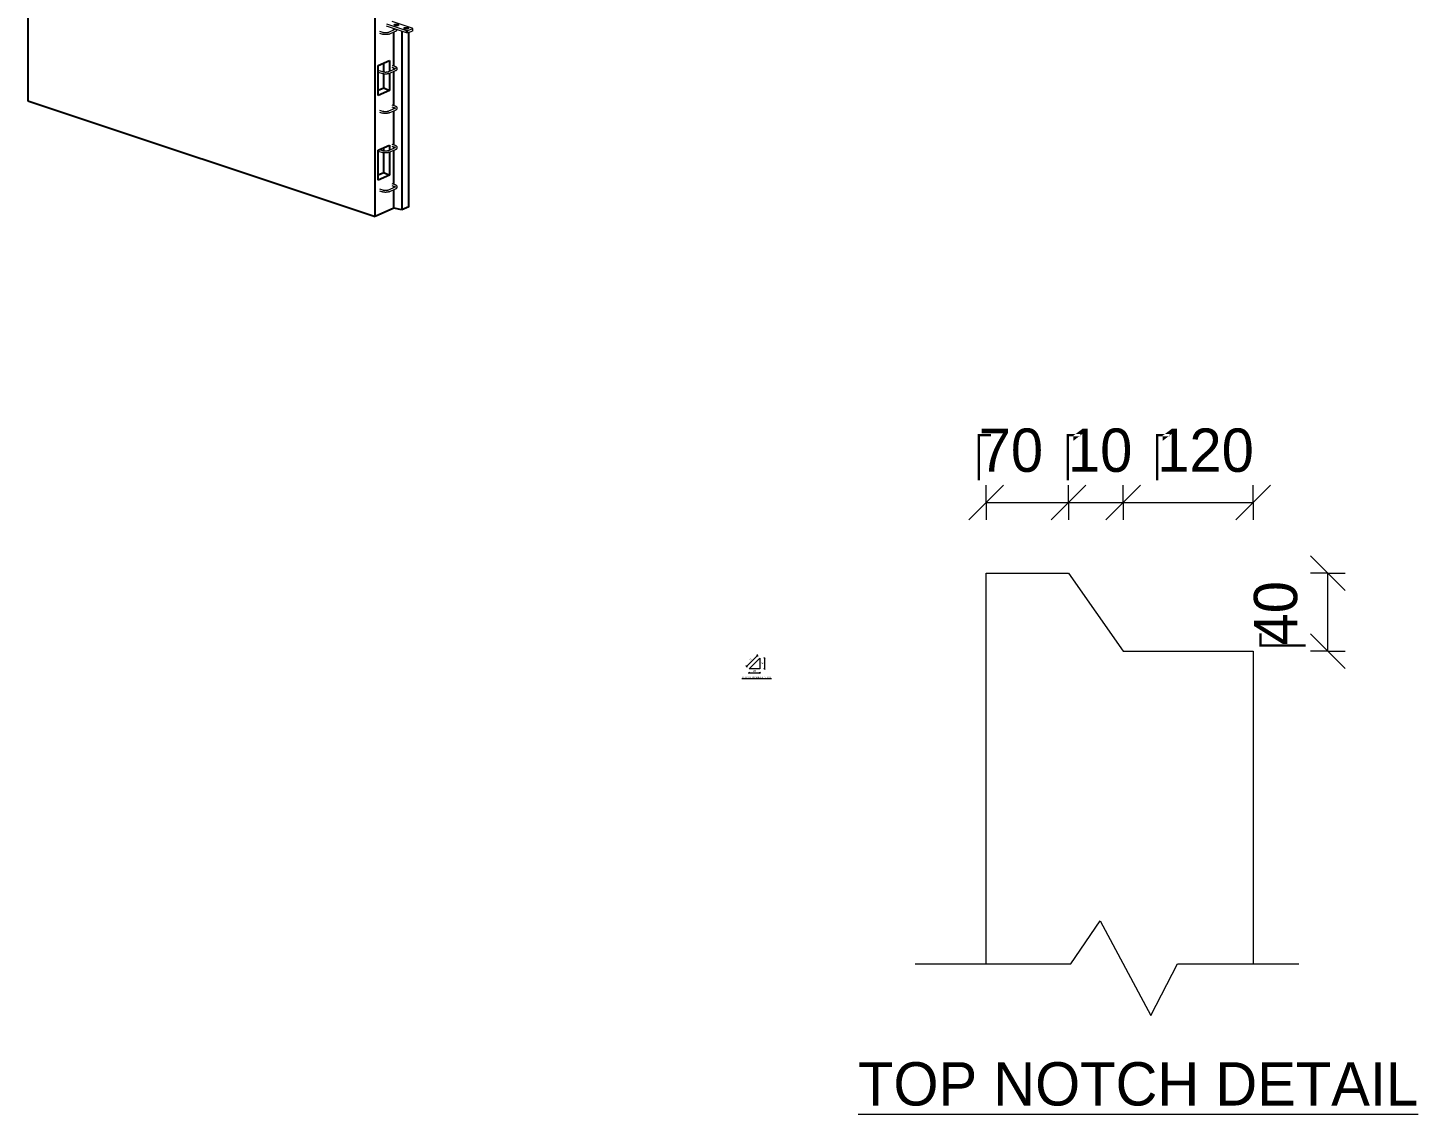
# Model space of a CAD drawing. Header units: millimetres. Extents: x -5423 to 14188, y 1067 to 21611.
# Drawn here: x 3057 to 9475, y 1067 to 6083 of the extents above; entities that cross this region are included whole.
import ezdxf

# ---------------------------------------------------------------- set-up
doc = ezdxf.new("R2010")
doc.units = ezdxf.units.MM
for name, color, linetype, lineweight in [('A-ANNO-DIMS', 211, 'Continuous', 9), ('A-ANNO-DIMS-3', 211, 'Continuous', 9), ('A-ANNO-DIMS-80', 211, 'Continuous', 9), ('A-DETL-THIN', 151, 'Continuous', 18), ('A-GENM', 13, 'Continuous', 18), ('A-WALL', 113, 'Continuous', 25), ('G-ANNO-TEXT', 231, 'Continuous', 9), ('S-RBAR', 171, 'Continuous', 18)]:
    doc.layers.add(name, color=color, linetype=linetype, lineweight=lineweight)
doc.styles.add('Arial_2', font='arial.ttf', dxfattribs={"height": 7.5})
doc.styles.add('Nirmala UI Semilight_2', font='NirmalaS.ttf', dxfattribs={"height": 7.5})
doc.styles.add('Nirmala UI Semilight_3', font='NirmalaS.ttf', dxfattribs={"height": 200})
doc.styles.add('Nirmala UI Semilight_4', font='NirmalaS.ttf', dxfattribs={"height": 200})
doc.dimstyles.new('Arrow_Filled_-_2_5_NI_UI_2', dxfattribs={"dimscale": 304.8, "dimtxt": 7.85523, "dimasz": 0.019685, "dimexe": 0.009843, "dimexo": 0.0625, "dimgap": 0.009843, "dimtad": 1, "dimdec": 4, "dimzin": 0, "dimdsep": 46, "dimtxsty": 'Nirmala UI Semilight_2', "dimblk1": 'OBLIQUE', "dimblk2": 'OBLIQUE', "dimsah": 1, "dimcen": 0.09, "dimazin": 0, "dimtfac": 1, "dimtdec": 4, "dimtix": 1, "dimtmove": 0, "dimatfit": 3, "dimfxl": 0.009843, "dimfxlon": 1, "dimtvp": 1, "dimtolj": 1, "dimtzin": 0, "dimarcsym": 2})
doc.dimstyles.new('Arrow_Filled_-_2_5_NI_UI_3', dxfattribs={"dimscale": 304.8, "dimtxt": 209.472789, "dimasz": 0.524934, "dimexe": 0.262467, "dimexo": 0.0625, "dimgap": 0.262467, "dimtad": 1, "dimdec": 4, "dimzin": 0, "dimdsep": 46, "dimtxsty": 'Nirmala UI Semilight_3', "dimblk1": 'OBLIQUE', "dimblk2": 'OBLIQUE', "dimsah": 1, "dimcen": 0.09, "dimazin": 0, "dimtfac": 1, "dimtdec": 4, "dimtix": 1, "dimtmove": 2, "dimatfit": 3, "dimfxl": 0.262467, "dimfxlon": 1, "dimtvp": 1, "dimtolj": 1, "dimtzin": 0, "dimarcsym": 2})
doc.dimstyles.new('Arrow_Filled_-_2_5_NI_UI_4', dxfattribs={"dimscale": 304.8, "dimtxt": 209.472789, "dimasz": 0.524934, "dimexe": 0.262467, "dimexo": 0.0625, "dimgap": 0.262467, "dimtad": 1, "dimdec": 4, "dimzin": 0, "dimdsep": 46, "dimtxsty": 'Nirmala UI Semilight_3', "dimblk1": 'OBLIQUE', "dimblk2": 'OBLIQUE', "dimsah": 1, "dimcen": 0.09, "dimazin": 0, "dimtfac": 1, "dimtdec": 4, "dimtix": 1, "dimtmove": 0, "dimatfit": 3, "dimfxl": 0.262467, "dimfxlon": 1, "dimtvp": 1, "dimtolj": 1, "dimtzin": 0, "dimarcsym": 2})

# ---------------------------------------------------------------- blocks, each defined once
blk = doc.blocks.new('Rebar Bar - Part 2227165887-431004-3D Ortho')
at = {"layer": 'S-RBAR'}
blk.add_polyline3d([(9634.4, 13339.6, 0), (9634.2, 13338.9, 0), (9634.1, 13338.2, 0), (9634.1, 13337.4, 0), (9634.1, 13336.7, 0), (9634.2, 13336, 0), (9634.4, 13335.3, 0)], dxfattribs=at)
blk = doc.blocks.new('Rebar Bar - Part 2227165887-V15-3D Ortho')
at = {"layer": 'S-RBAR'}
for points in [[(11331.3, 6075.7, 0), (11331.2, 6075.6, 0), (11331, 6075.5, 0), (11330.8, 6075.3, 0), (11330.6, 6075.2, 0), (11330.3, 6075, 0), (11330, 6074.8, 0), (11329.7, 6074.6, 0), (11329.3, 6074.4, 0), (11328.9, 6074.3, 0)], [(11331.5, 6075.3, 0), (11331.5, 6075.3, 0), (11331.4, 6075.4, 0), (11331.3, 6075.5, 0), (11331.2, 6075.6, 0), (11331, 6075.8, 0), (11330.8, 6075.9, 0)], [(11332.1, 6066.9, 0), (11332.7, 6067.2, 0), (11333.4, 6067.5, 0), (11333.9, 6067.8, 0), (11334.5, 6068.2, 0), (11335.1, 6068.5, 0), (11335.6, 6068.9, 0), (11336.1, 6069.3, 0), (11336.6, 6069.7, 0), (11337, 6070.1, 0), (11337.5, 6070.6, 0), (11337.9, 6071.1, 0), (11338.3, 6071.7, 0), (11338.6, 6072.2, 0), (11338.9, 6072.9, 0)]]:
    blk.add_polyline3d(points, dxfattribs=at)
blk = doc.blocks.new('Rebar Bar - Part 981547073-431004-3D Ortho')
at = {"layer": 'S-RBAR'}
for p, q in [((11328.9, 13535.7), (11298.6, 13522.5)), ((11301.8, 13515.2), (11332.1, 13528.4))]:
    blk.add_line(p, q, dxfattribs=at)
blk = doc.blocks.new('Rebar Bar - Part 2227165887-V6-3D Ortho')
at = {"layer": 'S-RBAR'}
for points in [[(11301.8, 13515.2, 0), (11301.2, 13514.9, 0), (11300.5, 13514.7, 0), (11299.8, 13514.4, 0), (11299.1, 13514.2, 0), (11298.4, 13514, 0), (11297.7, 13513.8, 0), (11297, 13513.6, 0), (11296.2, 13513.4, 0), (11295.4, 13513.2, 0), (11294.6, 13513.1, 0), (11293.8, 13513, 0), (11293, 13512.8, 0), (11292.2, 13512.7, 0), (11291.4, 13512.6, 0), (11290.6, 13512.5, 0), (11289.7, 13512.4, 0), (11288.9, 13512.4, 0), (11288, 13512.3, 0), (11287.2, 13512.3, 0), (11286.3, 13512.3, 0), (11285.4, 13512.3, 0), (11284.6, 13512.3, 0), (11283.7, 13512.3, 0), (11282.9, 13512.3, 0), (11282, 13512.4, 0), (11281.2, 13512.4, 0), (11280.3, 13512.5, 0), (11279.5, 13512.6, 0), (11278.6, 13512.6, 0), (11277.8, 13512.8, 0), (11277, 13512.9, 0), (11276.2, 13513, 0), (11275.4, 13513.2, 0), (11274.6, 13513.3, 0), (11273.9, 13513.5, 0), (11273.1, 13513.7, 0), (11272.4, 13513.9, 0), (11271.6, 13514.1, 0), (11270.9, 13514.3, 0), (11270.8, 13514.3, 0)], [(11298.6, 13522.5, 0), (11298.2, 13522.3, 0), (11297.7, 13522.2, 0), (11297.3, 13522, 0), (11296.7, 13521.8, 0), (11296.2, 13521.7, 0), (11295.6, 13521.5, 0), (11295.1, 13521.4, 0), (11294.5, 13521.2, 0), (11293.8, 13521.1, 0), (11293.2, 13521, 0), (11292.5, 13520.8, 0), (11291.9, 13520.7, 0), (11291.2, 13520.6, 0), (11290.5, 13520.6, 0), (11289.8, 13520.5, 0), (11289.1, 13520.4, 0), (11288.3, 13520.4, 0), (11287.6, 13520.3, 0), (11286.9, 13520.3, 0), (11286.1, 13520.3, 0), (11285.4, 13520.3, 0), (11284.7, 13520.3, 0), (11283.9, 13520.3, 0), (11283.2, 13520.3, 0), (11282.5, 13520.3, 0), (11281.7, 13520.4, 0), (11281, 13520.4, 0), (11280.3, 13520.5, 0), (11279.6, 13520.6, 0), (11278.9, 13520.7, 0), (11278.2, 13520.8, 0), (11277.6, 13520.9, 0), (11276.9, 13521, 0), (11276.3, 13521.1, 0), (11275.7, 13521.3, 0), (11275.1, 13521.4, 0), (11274.5, 13521.6, 0), (11273.9, 13521.7, 0), (11273.4, 13521.9, 0), (11273.3, 13521.9, 0)]]:
    blk.add_polyline3d(points, dxfattribs=at)
blk = doc.blocks.new('Rebar Bar - Part 3131074535-V7-3D Ortho')
at = {"layer": 'S-RBAR'}
for p, q in [((11257, 13518.9), (11270.8, 13514.3)), ((11273.3, 13521.9), (11259.6, 13526.5))]:
    blk.add_line(p, q, dxfattribs=at)
blk = doc.blocks.new('Rebar Bar - Part 3166313199-431004-3D Ortho')
at = {"layer": 'S-RBAR'}
for p, q in [((11313.7, 13543.5), (11327.4, 13539)), ((11329.9, 13546.6), (11316.2, 13551.1))]:
    blk.add_line(p, q, dxfattribs=at)
blk = doc.blocks.new('Rebar Bar - Part 2227165887-V5-3D Ortho')
at = {"layer": 'S-RBAR'}
for points in [[(11332.1, 13528.4, 0), (11332.7, 13528.6, 0), (11333.4, 13528.9, 0), (11333.9, 13529.3, 0), (11334.5, 13529.6, 0), (11335.1, 13529.9, 0), (11335.6, 13530.3, 0), (11336.1, 13530.7, 0), (11336.6, 13531.1, 0), (11337, 13531.6, 0), (11337.5, 13532, 0), (11337.9, 13532.5, 0), (11338.3, 13533.1, 0), (11338.6, 13533.7, 0), (11338.9, 13534.3, 0), (11339.1, 13534.9, 0), (11339.3, 13535.6, 0), (11339.4, 13536.3, 0), (11339.5, 13537.1, 0), (11339.4, 13537.8, 0), (11339.3, 13538.5, 0), (11339.1, 13539.2, 0), (11338.9, 13539.8, 0), (11338.6, 13540.4, 0), (11338.3, 13541, 0), (11337.9, 13541.6, 0), (11337.5, 13542.1, 0), (11337, 13542.5, 0), (11336.6, 13543, 0), (11336.1, 13543.4, 0), (11335.6, 13543.8, 0), (11335, 13544.2, 0), (11334.5, 13544.5, 0), (11333.9, 13544.8, 0), (11333.3, 13545.2, 0), (11332.7, 13545.4, 0), (11332.1, 13545.7, 0), (11331.4, 13546, 0), (11330.8, 13546.3, 0), (11330.1, 13546.5, 0), (11329.9, 13546.6, 0)], [(11331.5, 13536.7, 0), (11331.5, 13536.7, 0), (11331.4, 13536.8, 0), (11331.3, 13536.9, 0), (11331.2, 13537, 0), (11331, 13537.2, 0), (11330.8, 13537.3, 0), (11330.6, 13537.5, 0), (11330.3, 13537.7, 0), (11330, 13537.9, 0), (11329.7, 13538, 0), (11329.3, 13538.2, 0), (11328.9, 13538.4, 0), (11328.4, 13538.6, 0), (11328, 13538.8, 0), (11327.5, 13538.9, 0), (11327.4, 13539, 0)], [(11331.5, 13537.4, 0), (11331.5, 13537.4, 0), (11331.5, 13537.3, 0), (11331.4, 13537.3, 0), (11331.3, 13537.2, 0), (11331.2, 13537, 0), (11331, 13536.9, 0), (11330.8, 13536.7, 0), (11330.6, 13536.6, 0), (11330.3, 13536.4, 0), (11330, 13536.2, 0), (11329.7, 13536, 0), (11329.3, 13535.9, 0), (11328.9, 13535.7, 0)]]:
    blk.add_polyline3d(points, dxfattribs=at)
blk = doc.blocks.new('Rebar Bar - Part 3131074535-V12-3D Ortho')
at = {"layer": 'S-RBAR'}
for p, q in [((11273.3, 11338.1), (11250.8, 11345.6)), ((11250.8, 11337.2), (11270.8, 11330.5))]:
    blk.add_line(p, q, dxfattribs=at)
blk = doc.blocks.new('Rebar Bar - Part 3131074535-V16-3D Ortho')
at = {"layer": 'S-RBAR'}
for p, q in [((11273.3, 5514.6), (11255.6, 5520.5)), ((11250.8, 5513.6), (11270.8, 5507))]:
    blk.add_line(p, q, dxfattribs=at)
blk = doc.blocks.new('RR spread anchor face based - RR-SA-4_0-180-1726831-3D Ortho')
at = {"layer": 'A-GENM'}
for p, q in [((11290.3, 6100.5), (11382.2, 6069.9)), ((11408.5, 6081.4), (11316.6, 6112)), ((11339.5, 6098.8), (11342.5, 6097.8)), ((11382.2, 6058.8), (11290.3, 6089.4)), ((11330.6, 6092.6), (11327.6, 6093.6)), ((11376.4, 6077.4), (11373.4, 6078.4)), ((11382.2, 6069.9), (11387.6, 6069.4)), ((11382.2, 6058.8), (11382.2, 6069.9)), ((11387.6, 6058.3), (11382.2, 6058.8)), ((11385.2, 6083.6), (11388.2, 6082.6)), ((11387.6, 6069.4), (11410.6, 6079.4)), ((11387.6, 6058.3), (11387.6, 6069.4)), ((11410.6, 6068.3), (11387.6, 6058.3)), ((11410.6, 6079.4), (11408.5, 6081.4)), ((11410.6, 6068.3), (11410.6, 6079.4))]:
    blk.add_line(p, q, dxfattribs=at)
for points in [[(11324.5, 6096.2, 0), (11324.7, 6096.9, 0), (11325.5, 6097.7, 0), (11326.8, 6098.5, 0), (11328.5, 6099.1, 0), (11330.6, 6099.5, 0), (11332.9, 6099.6, 0), (11335.3, 6099.6, 0), (11337.5, 6099.3, 0), (11339.5, 6098.8, 0)], [(11342.5, 6097.8, 0), (11344, 6097.1, 0), (11345.1, 6096.3, 0), (11345.5, 6095.5, 0), (11345.4, 6094.6, 0), (11344.6, 6093.7, 0), (11343.3, 6093, 0), (11341.6, 6092.4, 0), (11339.4, 6092, 0), (11337.1, 6091.8, 0), (11334.8, 6091.9, 0), (11332.6, 6092.2, 0), (11330.6, 6092.6, 0)], [(11327.6, 6093.6, 0), (11326.1, 6094.3, 0), (11325, 6095.1, 0), (11324.6, 6096, 0)], [(11370.3, 6081, 0), (11370.5, 6081.7, 0), (11371.2, 6082.5, 0), (11372.5, 6083.3, 0), (11374.3, 6083.8, 0), (11376.4, 6084.2, 0), (11378.7, 6084.4, 0), (11381, 6084.4, 0), (11383.3, 6084.1, 0), (11385.2, 6083.6, 0)], [(11373.4, 6078.4, 0), (11371.8, 6079.1, 0), (11370.8, 6079.9, 0), (11370.3, 6080.8, 0)], [(11388.2, 6082.6, 0), (11389.8, 6081.9, 0), (11390.8, 6081.1, 0), (11391.3, 6080.2, 0), (11391.1, 6079.3, 0), (11390.4, 6078.5, 0), (11389.1, 6077.7, 0), (11387.3, 6077.2, 0), (11385.2, 6076.8, 0), (11382.9, 6076.6, 0), (11380.6, 6076.6, 0), (11378.3, 6076.9, 0), (11376.4, 6077.4, 0)]]:
    blk.add_polyline3d(points, dxfattribs=at)
blk = doc.blocks.new('DIMBLOCK40-CHAMFER DETAIL')
at = {"layer": 'A-ANNO-DIMS-3'}
for p, q in [((6386.3, 3104.9), (6383.3, 3101.9)), ((6386.3, 3104.9), (6389.3, 3107.9)), ((6386.3, 3104.9), (6386.3, 3107.9)), ((6386.3, 3104.9), (6436.3, 3104.9)), ((6386.3, 3104.9), (6386.3, 3101.9)), ((6436.3, 3104.9), (6433.3, 3101.9)), ((6436.3, 3104.9), (6439.3, 3107.9)), ((6436.3, 3104.9), (6436.3, 3107.9)), ((6436.3, 3104.9), (6436.3, 3101.9))]:
    blk.add_line(p, q, dxfattribs=at)
at = {"layer": 'A-ANNO-DIMS-3', "color": 0, "insert": (6406.4, 3117.7), "char_height": 7.5, "width": 11.654, "attachment_point": 1, "line_spacing_factor": 1.142579, "style": 'Nirmala UI Semilight_2'}
blk.add_mtext('\u202a10', dxfattribs=at)
blk = doc.blocks.new('_Oblique')
at = {"color": 0, "linetype": 'ByBlock', "lineweight": -2}
blk.add_line((-0.5, -0.5), (0.5, 0.5), dxfattribs=at)
blk = doc.blocks.new('DIMBLOCK41-CHAMFER DETAIL')
at = {"layer": 'A-ANNO-DIMS-3'}
for p, q in [((6457.3, 3172.8), (6454.3, 3175.8)), ((6457.3, 3172.8), (6454.3, 3172.8)), ((6457.3, 3172.8), (6457.3, 3122.8)), ((6457.3, 3172.8), (6460.3, 3169.8)), ((6457.3, 3172.8), (6460.3, 3172.8)), ((6457.3, 3122.8), (6454.3, 3125.8)), ((6457.3, 3122.8), (6454.3, 3122.8)), ((6457.3, 3122.8), (6460.3, 3119.8)), ((6457.3, 3122.8), (6460.3, 3122.8))]:
    blk.add_line(p, q, dxfattribs=at)
at = {"layer": 'A-ANNO-DIMS-3', "color": 0, "insert": (6444.5, 3142.9), "char_height": 7.5, "width": 11.654, "attachment_point": 1, "rotation": 90, "line_spacing_factor": 1.142579, "style": 'Nirmala UI Semilight_2'}
blk.add_mtext('\u202a10', dxfattribs=at)
blk = doc.blocks.new('DIMBLOCK42-CHAMFER DETAIL')
at = {"layer": 'A-ANNO-DIMS-3'}
for p, q in [((6374.4, 3134.7), (6424.4, 3184.7)), ((6424.4, 3184.7), (6422.3, 3186.8)), ((6424.4, 3184.7), (6424.4, 3188.9)), ((6424.4, 3184.7), (6424.4, 3180.4)), ((6424.4, 3184.7), (6426.5, 3182.5)), ((6374.4, 3134.7), (6372.3, 3136.8)), ((6374.4, 3134.7), (6374.4, 3138.9)), ((6374.4, 3134.7), (6374.4, 3130.4)), ((6374.4, 3134.7), (6376.5, 3132.5))]:
    blk.add_line(p, q, dxfattribs=at)
at = {"layer": 'A-ANNO-DIMS-3', "color": 0, "insert": (6386.9, 3165.2), "char_height": 7.5, "width": 11.826, "attachment_point": 1, "rotation": 45, "line_spacing_factor": 1.142579, "style": 'Nirmala UI Semilight_2'}
blk.add_mtext('\u202a14', dxfattribs=at)
blk = doc.blocks.new('DIMBLOCK43-TOP NOTCH DETAIL')
at = {"layer": 'A-ANNO-DIMS-80'}
for p, q in [((7481, 3891.8), (7561, 3971.8)), ((7481, 3891.8), (7481, 3971.8)), ((7861, 3891.8), (7941, 3971.8)), ((7861, 3891.8), (7861, 3971.8)), ((7481, 3891.8), (7401, 3811.8)), ((7481, 3891.8), (7861, 3891.8)), ((7481, 3891.8), (7481, 3811.8)), ((7861, 3891.8), (7781, 3811.8)), ((7861, 3891.8), (7861, 3811.8))]:
    blk.add_line(p, q, dxfattribs=at)
at = {"layer": 'A-ANNO-DIMS-80', "color": 0, "insert": (7445.8, 4232.7), "char_height": 200, "width": 356.485, "attachment_point": 1, "line_spacing_factor": 1.142579, "style": 'Nirmala UI Semilight_3'}
blk.add_mtext('\u202a70', dxfattribs=at)
blk = doc.blocks.new('DIMBLOCK44-TOP NOTCH DETAIL')
at = {"layer": 'A-ANNO-DIMS-80'}
for p, q in [((7861, 3891.8), (7941, 3971.8)), ((7861, 3891.8), (7861, 3971.8)), ((8113.4, 3891.8), (8193.4, 3971.8)), ((8113.4, 3891.8), (8113.4, 3971.8)), ((7861, 3891.8), (7781, 3811.8)), ((7861, 3891.8), (8113.4, 3891.8)), ((7861, 3891.8), (7861, 3811.8)), ((8113.4, 3891.8), (8033.4, 3811.8)), ((8113.4, 3891.8), (8113.4, 3811.8))]:
    blk.add_line(p, q, dxfattribs=at)
at = {"layer": 'A-ANNO-DIMS-80', "color": 0, "insert": (7857.7, 4232.7), "char_height": 200, "width": 310.781, "attachment_point": 1, "line_spacing_factor": 1.142579, "style": 'Nirmala UI Semilight_3'}
blk.add_mtext('\u202a10', dxfattribs=at)
blk = doc.blocks.new('DIMBLOCK45-TOP NOTCH DETAIL')
at = {"layer": 'A-ANNO-DIMS-80'}
for p, q in [((8113.4, 3891.8), (8193.4, 3971.8)), ((8113.4, 3891.8), (8113.4, 3971.8)), ((8713.4, 3891.8), (8793.4, 3971.8)), ((8713.4, 3891.8), (8713.4, 3971.8)), ((8113.4, 3891.8), (8033.4, 3811.8)), ((8113.4, 3891.8), (8713.4, 3891.8)), ((8113.4, 3891.8), (8113.4, 3811.8)), ((8713.4, 3891.8), (8633.4, 3811.8)), ((8713.4, 3891.8), (8713.4, 3811.8))]:
    blk.add_line(p, q, dxfattribs=at)
at = {"layer": 'A-ANNO-DIMS-80', "color": 0, "insert": (8269.9, 4232.7), "char_height": 200, "width": 493.594, "attachment_point": 1, "line_spacing_factor": 1.142579, "style": 'Nirmala UI Semilight_3'}
blk.add_mtext('\u202a120', dxfattribs=at)
blk = doc.blocks.new('DIMBLOCK46-TOP NOTCH DETAIL')
at = {"layer": 'A-ANNO-DIMS-80'}
for p, q in [((9057, 3565.5), (8977, 3645.5)), ((9057, 3565.5), (8977, 3565.5)), ((9057, 3205), (9057, 3565.5)), ((9057, 3565.5), (9137, 3485.5)), ((9057, 3565.5), (9137, 3565.5)), ((9057, 3205), (8977, 3285)), ((9057, 3205), (8977, 3205)), ((9057, 3205), (9137, 3125)), ((9057, 3205), (9137, 3205))]:
    blk.add_line(p, q, dxfattribs=at)
at = {"layer": 'A-ANNO-DIMS-80', "color": 0, "insert": (8716.1, 3231), "char_height": 200, "width": 370.196, "attachment_point": 1, "rotation": 90, "line_spacing_factor": 1.142579, "style": 'Nirmala UI Semilight_3'}
blk.add_mtext('\u202a40', dxfattribs=at)

msp = doc.modelspace()

# ---------------------------------------------------------------- linework, layer by layer
at = {"layer": 'A-DETL-THIN', "lineweight": 9}
for p, q in [((7481.01943, 1760.77489), (7481.01943, 3565.45823)), ((7481.01943, 3565.45823), (7861.01943, 3565.45823)), ((7861.01943, 3565.45823), (8113.39307, 3205.03133)), ((8113.39307, 3205.03133), (8713.39307, 3205.03133)), ((8713.39307, 3205.03133), (8713.39307, 1760.77489)), ((7871.99922, 1760.77489), (8006.20552, 1959.7439)), ((8006.20552, 1959.7439), (8240.40531, 1523.30928)), ((7151.99922, 1760.77489), (7871.99922, 1760.77489)), ((8240.40531, 1523.30928), (8364.03402, 1760.77489)), ((8364.03402, 1760.77489), (8924.03402, 1760.77489))]:
    msp.add_line(p, q, dxfattribs=at)
at = {"layer": 'A-DETL-THIN'}
for p, q in [((6436.28827, 3172.79249), (6386.28827, 3122.79249)), ((6436.28827, 3172.79249), (6436.28827, 3122.79249)), ((6436.28827, 3122.79249), (6386.28827, 3122.79249))]:
    msp.add_line(p, q, dxfattribs=at)
at = {"layer": 'A-WALL'}
for p, q in [((3057.10601, 13489.20543), (3057.10601, 5745.58236)), ((4660.12831, 5212.06933), (4660.12831, 13008.40011)), ((4745.73154, 6071.73442), (4745.73154, 6078.46368)), ((4745.73154, 5905.38248), (4745.73154, 6063.16276)), ((4782.42011, 6066.2531), (4782.42011, 5242.12836)), ((4815.34273, 5256.44121), (4815.34273, 6060.57746)), ((4673.29804, 5909.10514), (4725.97695, 5932.00689)), ((4673.29804, 5770.38065), (4673.29804, 5909.10514)), ((4700.57727, 5877.65755), (4700.57727, 5920.96458)), ((4725.97695, 5932.00689), (4725.97695, 5881.22744)), ((4700.57727, 5805.92987), (4700.57727, 5869.34209)), ((4725.97695, 5872.47928), (4725.97695, 5793.2824)), ((4745.73154, 5889.74844), (4745.73154, 5896.9556)), ((4745.73154, 5723.3965), (4745.73154, 5881.17678)), ((4673.29804, 5794.07044), (4700.57727, 5805.92987)), ((4725.97695, 5793.2824), (4673.29804, 5770.38065)), ((4700.57727, 5805.92987), (4725.97695, 5793.2824)), ((3057.10601, 5745.58236), (4660.12831, 5212.06933)), ((4745.73154, 5707.76246), (4745.73154, 5714.96962)), ((4745.73154, 5541.41052), (4745.73154, 5699.1908)), ((4673.29804, 5518.36449), (4725.97695, 5541.26624)), ((4700.57727, 5513.68559), (4700.57727, 5530.22393)), ((4725.97695, 5541.26624), (4725.97695, 5517.22537)), ((4745.73154, 5525.77648), (4745.73154, 5532.98364)), ((4673.29804, 5379.64), (4673.29804, 5518.36449)), ((4700.57727, 5415.18922), (4700.57727, 5505.37013)), ((4725.97695, 5508.50732), (4725.97695, 5402.54175)), ((4745.73154, 5359.42454), (4745.73154, 5517.20482)), ((4673.29804, 5403.32979), (4700.57727, 5415.18922)), ((4725.97695, 5402.54175), (4673.29804, 5379.64)), ((4700.57727, 5415.18922), (4725.97695, 5402.54175)), ((4745.73154, 5343.7905), (4745.73154, 5350.99766)), ((4745.73154, 5249.29369), (4745.73154, 5335.21884)), ((4745.73154, 5249.28466), (4660.12831, 5212.06933)), ((4782.42011, 5242.12836), (4745.73154, 5249.28466)), ((4815.34273, 5256.44121), (4782.42011, 5242.12836))]:
    msp.add_line(p, q, dxfattribs=at)

# ---------------------------------------------------------------- block references
at = {"layer": 'A-GENM'}
msp.add_blockref('RR spread anchor face based - RR-SA-4_0-180-1726831-3D Ortho', (-6577.45589, 0), dxfattribs=at)
at = {"layer": 'S-RBAR'}
for name, p in [('Rebar Bar - Part 2227165887-431004-3D Ortho', (-6577.45589, -7279.43923)), ('Rebar Bar - Part 3131074535-V7-3D Ortho', (-6577.45589, -7461.42521)), ('Rebar Bar - Part 2227165887-V6-3D Ortho', (-6577.45589, -7461.42521)), ('Rebar Bar - Part 981547073-431004-3D Ortho', (-6577.45589, -7461.42521)), ('Rebar Bar - Part 2227165887-V15-3D Ortho', (-6577.45589, 0)), ('Rebar Bar - Part 3166313199-431004-3D Ortho', (-6577.45589, -7643.4112)), ('Rebar Bar - Part 2227165887-431004-3D Ortho', (-6577.45589, -7461.42521)), ('Rebar Bar - Part 3131074535-V12-3D Ortho', (-6577.45589, -5459.57943)), ('Rebar Bar - Part 2227165887-V6-3D Ortho', (-6577.45589, -7643.4112)), ('Rebar Bar - Part 981547073-431004-3D Ortho', (-6577.45589, -7643.4112)), ('Rebar Bar - Part 2227165887-V5-3D Ortho', (-6577.45589, -7643.4112)), ('Rebar Bar - Part 3166313199-431004-3D Ortho', (-6577.45589, -7825.39718)), ('Rebar Bar - Part 2227165887-V5-3D Ortho', (-6577.45589, -7825.39718)), ('Rebar Bar - Part 3131074535-V7-3D Ortho', (-6577.45589, -7825.39718)), ('Rebar Bar - Part 2227165887-V6-3D Ortho', (-6577.45589, -7825.39718)), ('Rebar Bar - Part 981547073-431004-3D Ortho', (-6577.45589, -7825.39718)), ('Rebar Bar - Part 3131074535-V16-3D Ortho', (-6577.45589, 0)), ('Rebar Bar - Part 981547073-431004-3D Ortho', (-6577.45589, -8007.38316)), ('Rebar Bar - Part 3166313199-431004-3D Ortho', (-6577.45589, -8007.38316)), ('Rebar Bar - Part 2227165887-V5-3D Ortho', (-6577.45589, -8007.38316)), ('Rebar Bar - Part 2227165887-V6-3D Ortho', (-6577.45589, -8007.38316)), ('Rebar Bar - Part 3131074535-V7-3D Ortho', (-6577.45589, -8189.36914)), ('Rebar Bar - Part 2227165887-V6-3D Ortho', (-6577.45589, -8189.36914)), ('Rebar Bar - Part 981547073-431004-3D Ortho', (-6577.45589, -8189.36914)), ('Rebar Bar - Part 3166313199-431004-3D Ortho', (-6577.45589, -8189.36914)), ('Rebar Bar - Part 2227165887-V5-3D Ortho', (-6577.45589, -8189.36914))]:
    msp.add_blockref(name, p, dxfattribs=at)

# ---------------------------------------------------------------- texts
at = {"layer": 'G-ANNO-TEXT', "color": 7, "attachment_point": 1}
for s, insert, char_height, width, style in [('\\LTYPICAL CHAMFER DETAIL', (6352.21005, 3087.48198), 7.5, 166.9113375, 'Arial_2'), ('\\LTOP NOTCH DETAIL', (6889.12067, 1307.16895), 200, 2975.864, 'Nirmala UI Semilight_4')]:
    msp.add_mtext(s, dxfattribs=dict(at, insert=insert, char_height=char_height, width=width, style=style))

# ---------------------------------------------------------------- dimensions: what is measured, and where the dimension line sits
at = {"layer": 'A-ANNO-DIMS'}
for base, p1, p2, text, override, picture, middle in [((7861.01943, 3891.80151), (7481.01943, 3811.80151), (7861.01943, 3811.80151), '\u202a70', {"dimpost": '<>', "dimfxl": 380}, 'DIMBLOCK43-TOP NOTCH DETAIL', (7624.07523, 4099.40571)), ((8713.39307, 3891.80151), (8113.39307, 3811.80151), (8713.39307, 3811.80151), '\u202a120', {"dimpost": '<>', "dimfxl": 600}, 'DIMBLOCK45-TOP NOTCH DETAIL', (8516.74153, 4099.40571))]:
    dim = msp.add_linear_dim(base=base, p1=p1, p2=p2, text=text, dimstyle='Arrow_Filled_-_2_5_NI_UI_3', override=override, dxfattribs=at)
    dim.commit()
    dim.dimension.update_dxf_attribs({"geometry": picture, "text_midpoint": middle, "dimtype": 160})
for base, p1, p2, dimstyle, override, picture, middle in [((8113.39307, 3891.80151), (7861.01943, 3811.80151), (8113.39307, 3811.80151), 'Arrow_Filled_-_2_5_NI_UI_4', {"dimpost": '<>', "dimfxl": 252.373632}, 'DIMBLOCK44-TOP NOTCH DETAIL', (7987.20625, 4092.79155)), ((6436.28827, 3104.90761), (6386.28827, 3107.90761), (6436.28827, 3107.90761), 'Arrow_Filled_-_2_5_NI_UI_2', {"dimpost": '<>', "dimfxl": 50}, 'DIMBLOCK40-CHAMFER DETAIL', (6411.28827, 3112.44474))]:
    dim = msp.add_linear_dim(base=base, p1=p1, p2=p2, text='\u202a10', dimstyle=dimstyle, override=override, dxfattribs=at)
    dim.commit()
    dim.dimension.update_dxf_attribs({"geometry": picture, "text_midpoint": middle})
for base, p1, p2, angle, text, dimstyle, override, picture, middle in [((9057.04856, 3565.45823), (8977.04856, 3205.03133), (8977.04856, 3565.45823), 90, '\u202a40', 'Arrow_Filled_-_2_5_NI_UI_4', {"dimpost": '<>', "dimfxl": 360.426899}, 'DIMBLOCK46-TOP NOTCH DETAIL', (8856.61639, 3385.24478)), ((6424.42864, 3184.65212), (6376.54996, 3132.5308), (6426.54996, 3182.5308), 45, '\u202a14', 'Arrow_Filled_-_2_5_NI_UI_2', {"dimpost": '<>', "dimfxl": 70.710678}, 'DIMBLOCK42-CHAMFER DETAIL', (6394.09908, 3164.98167)), ((6457.29558, 3122.79249), (6454.29558, 3172.79249), (6454.29558, 3122.79249), 90, '\u202a10', 'Arrow_Filled_-_2_5_NI_UI_2', {"dimpost": '<>', "dimfxl": 50}, 'DIMBLOCK41-CHAMFER DETAIL', (6449.75846, 3147.79249))]:
    dim = msp.add_linear_dim(base=base, p1=p1, p2=p2, angle=angle, text=text, dimstyle=dimstyle, override=override, dxfattribs=at)
    dim.commit()
    dim.dimension.update_dxf_attribs({"geometry": picture, "text_midpoint": middle})

doc.saveas('drawing.dxf')
